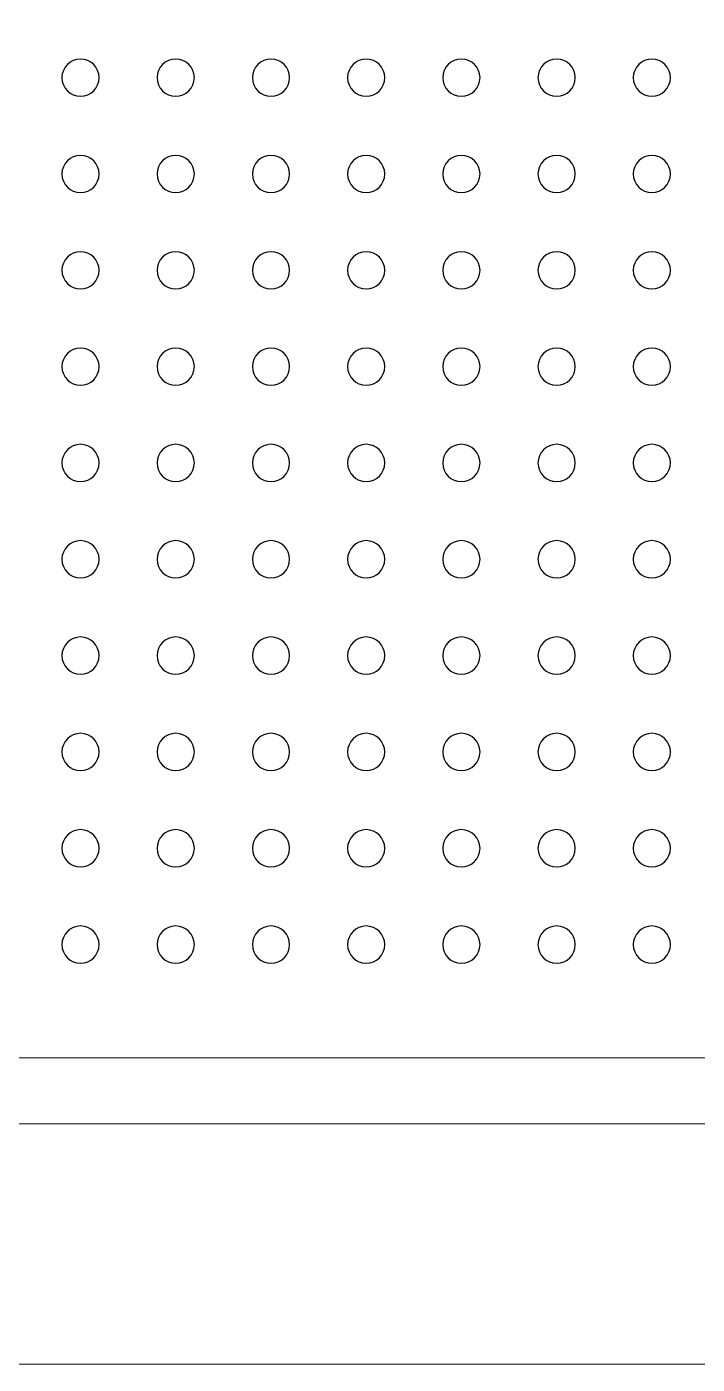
# Model space of a CAD drawing. Header units: centimetres. Extents: x -60 to 69, y -13 to 86.
# Drawn here: x -22.86 to -19.26, y 70.03 to 77.21 of the extents above; entities that cross this region are included whole.
import ezdxf

# ---------------------------------------------------------------- set-up
doc = ezdxf.new("R2010")
doc.units = ezdxf.units.CM
doc.header["$MEASUREMENT"] = 0
doc.layers.add('layer 1', color=7, linetype='Continuous')

msp = doc.modelspace()

# ---------------------------------------------------------------- linework, layer by layer
at = {"layer": 'layer 1', "lineweight": 18}
for points in [[(-12.06447, 70.0265), (-12.06447, 70.0265), (-12.06447, 84.42652), (-12.06447, 84.42652), (-12.06447, 84.42652), (-12.06447, 84.42652), (-26.46448, 84.42652), (-26.46448, 84.42652), (-26.46448, 84.42652), (-26.46448, 84.42652), (-26.46448, 70.0265), (-26.46448, 70.0265), (-26.46448, 70.0265), (-26.46448, 70.0265), (-12.06447, 70.0265), (-12.06447, 70.0265)], [(-22.47394, 76.93604), (-22.47394, 76.88081), (-22.51873, 76.83603), (-22.57395, 76.83603), (-22.57395, 76.83603), (-22.62918, 76.83603), (-22.67393, 76.88081), (-22.67393, 76.93604), (-22.67393, 76.93604), (-22.67393, 76.99127), (-22.62918, 77.03605), (-22.57395, 77.03605), (-22.57395, 77.03605), (-22.51873, 77.03605), (-22.47394, 76.99127), (-22.47394, 76.93604)], [(-21.96245, 76.93604), (-21.96245, 76.88081), (-22.00723, 76.83603), (-22.06249, 76.83603), (-22.06249, 76.83603), (-22.11768, 76.83603), (-22.16247, 76.88081), (-22.16247, 76.93604), (-22.16247, 76.93604), (-22.16247, 76.99127), (-22.11768, 77.03605), (-22.06249, 77.03605), (-22.06249, 77.03605), (-22.00723, 77.03605), (-21.96245, 76.99127), (-21.96245, 76.93604)], [(-21.45099, 76.93604), (-21.45099, 76.88081), (-21.49574, 76.83603), (-21.551, 76.83603), (-21.551, 76.83603), (-21.60619, 76.83603), (-21.65098, 76.88081), (-21.65098, 76.93604), (-21.65098, 76.93604), (-21.65098, 76.99127), (-21.60619, 77.03605), (-21.551, 77.03605), (-21.551, 77.03605), (-21.49574, 77.03605), (-21.45099, 76.99127), (-21.45099, 76.93604)], [(-20.9395, 76.93604), (-20.9395, 76.88081), (-20.98428, 76.83603), (-21.03951, 76.83603), (-21.03951, 76.83603), (-21.09473, 76.83603), (-21.13948, 76.88081), (-21.13948, 76.93604), (-21.13948, 76.93604), (-21.13948, 76.99127), (-21.09473, 77.03605), (-21.03951, 77.03605), (-21.03951, 77.03605), (-20.98428, 77.03605), (-20.9395, 76.99127), (-20.9395, 76.93604)], [(-20.428, 76.93604), (-20.428, 76.88081), (-20.47279, 76.83603), (-20.52805, 76.83603), (-20.52805, 76.83603), (-20.58324, 76.83603), (-20.62802, 76.88081), (-20.62802, 76.93604), (-20.62802, 76.93604), (-20.62802, 76.99127), (-20.58324, 77.03605), (-20.52805, 77.03605), (-20.52805, 77.03605), (-20.47279, 77.03605), (-20.428, 76.99127), (-20.428, 76.93604)], [(-19.91654, 76.93604), (-19.91654, 76.88081), (-19.9613, 76.83603), (-20.01655, 76.83603), (-20.01655, 76.83603), (-20.07178, 76.83603), (-20.11653, 76.88081), (-20.11653, 76.93604), (-20.11653, 76.93604), (-20.11653, 76.99127), (-20.07178, 77.03605), (-20.01655, 77.03605), (-20.01655, 77.03605), (-19.9613, 77.03605), (-19.91654, 76.99127), (-19.91654, 76.93604)], [(-19.40505, 76.93604), (-19.40505, 76.88081), (-19.44983, 76.83603), (-19.50506, 76.83603), (-19.50506, 76.83603), (-19.56029, 76.83603), (-19.60504, 76.88081), (-19.60504, 76.93604), (-19.60504, 76.93604), (-19.60504, 76.99127), (-19.56029, 77.03605), (-19.50506, 77.03605), (-19.50506, 77.03605), (-19.44983, 77.03605), (-19.40505, 76.99127), (-19.40505, 76.93604)], [(-22.47394, 76.41872), (-22.47394, 76.3635), (-22.51873, 76.31871), (-22.57395, 76.31871), (-22.57395, 76.31871), (-22.62918, 76.31871), (-22.67393, 76.3635), (-22.67393, 76.41872), (-22.67393, 76.41872), (-22.67393, 76.47395), (-22.62918, 76.51874), (-22.57395, 76.51874), (-22.57395, 76.51874), (-22.51873, 76.51874), (-22.47394, 76.47395), (-22.47394, 76.41872)], [(-21.96245, 76.41872), (-21.96245, 76.3635), (-22.00723, 76.31871), (-22.06249, 76.31871), (-22.06249, 76.31871), (-22.11768, 76.31871), (-22.16247, 76.3635), (-22.16247, 76.41872), (-22.16247, 76.41872), (-22.16247, 76.47395), (-22.11768, 76.51874), (-22.06249, 76.51874), (-22.06249, 76.51874), (-22.00723, 76.51874), (-21.96245, 76.47395), (-21.96245, 76.41872)], [(-21.45099, 76.41872), (-21.45099, 76.3635), (-21.49574, 76.31871), (-21.551, 76.31871), (-21.551, 76.31871), (-21.60619, 76.31871), (-21.65098, 76.3635), (-21.65098, 76.41872), (-21.65098, 76.41872), (-21.65098, 76.47395), (-21.60619, 76.51874), (-21.551, 76.51874), (-21.551, 76.51874), (-21.49574, 76.51874), (-21.45099, 76.47395), (-21.45099, 76.41872)], [(-20.9395, 76.41872), (-20.9395, 76.3635), (-20.98428, 76.31871), (-21.03951, 76.31871), (-21.03951, 76.31871), (-21.09473, 76.31871), (-21.13948, 76.3635), (-21.13948, 76.41872), (-21.13948, 76.41872), (-21.13948, 76.47395), (-21.09473, 76.51874), (-21.03951, 76.51874), (-21.03951, 76.51874), (-20.98428, 76.51874), (-20.9395, 76.47395), (-20.9395, 76.41872)], [(-20.428, 76.41872), (-20.428, 76.3635), (-20.47279, 76.31871), (-20.52805, 76.31871), (-20.52805, 76.31871), (-20.58324, 76.31871), (-20.62802, 76.3635), (-20.62802, 76.41872), (-20.62802, 76.41872), (-20.62802, 76.47395), (-20.58324, 76.51874), (-20.52805, 76.51874), (-20.52805, 76.51874), (-20.47279, 76.51874), (-20.428, 76.47395), (-20.428, 76.41872)], [(-19.91654, 76.41872), (-19.91654, 76.3635), (-19.9613, 76.31871), (-20.01655, 76.31871), (-20.01655, 76.31871), (-20.07178, 76.31871), (-20.11653, 76.3635), (-20.11653, 76.41872), (-20.11653, 76.41872), (-20.11653, 76.47395), (-20.07178, 76.51874), (-20.01655, 76.51874), (-20.01655, 76.51874), (-19.9613, 76.51874), (-19.91654, 76.47395), (-19.91654, 76.41872)], [(-19.40505, 76.41872), (-19.40505, 76.3635), (-19.44983, 76.31871), (-19.50506, 76.31871), (-19.50506, 76.31871), (-19.56029, 76.31871), (-19.60504, 76.3635), (-19.60504, 76.41872), (-19.60504, 76.41872), (-19.60504, 76.47395), (-19.56029, 76.51874), (-19.50506, 76.51874), (-19.50506, 76.51874), (-19.44983, 76.51874), (-19.40505, 76.47395), (-19.40505, 76.41872)], [(-22.47394, 75.90141), (-22.47394, 75.84618), (-22.51873, 75.8014), (-22.57395, 75.8014), (-22.57395, 75.8014), (-22.62918, 75.8014), (-22.67393, 75.84618), (-22.67393, 75.90141), (-22.67393, 75.90141), (-22.67393, 75.95663), (-22.62918, 76.00142), (-22.57395, 76.00142), (-22.57395, 76.00142), (-22.51873, 76.00142), (-22.47394, 75.95663), (-22.47394, 75.90141)], [(-21.96245, 75.90141), (-21.96245, 75.84618), (-22.00723, 75.8014), (-22.06249, 75.8014), (-22.06249, 75.8014), (-22.11768, 75.8014), (-22.16247, 75.84618), (-22.16247, 75.90141), (-22.16247, 75.90141), (-22.16247, 75.95663), (-22.11768, 76.00142), (-22.06249, 76.00142), (-22.06249, 76.00142), (-22.00723, 76.00142), (-21.96245, 75.95663), (-21.96245, 75.90141)], [(-21.45099, 75.90141), (-21.45099, 75.84618), (-21.49574, 75.8014), (-21.551, 75.8014), (-21.551, 75.8014), (-21.60619, 75.8014), (-21.65098, 75.84618), (-21.65098, 75.90141), (-21.65098, 75.90141), (-21.65098, 75.95663), (-21.60619, 76.00142), (-21.551, 76.00142), (-21.551, 76.00142), (-21.49574, 76.00142), (-21.45099, 75.95663), (-21.45099, 75.90141)], [(-20.9395, 75.90141), (-20.9395, 75.84618), (-20.98428, 75.8014), (-21.03951, 75.8014), (-21.03951, 75.8014), (-21.09473, 75.8014), (-21.13948, 75.84618), (-21.13948, 75.90141), (-21.13948, 75.90141), (-21.13948, 75.95663), (-21.09473, 76.00142), (-21.03951, 76.00142), (-21.03951, 76.00142), (-20.98428, 76.00142), (-20.9395, 75.95663), (-20.9395, 75.90141)], [(-20.428, 75.90141), (-20.428, 75.84618), (-20.47279, 75.8014), (-20.52805, 75.8014), (-20.52805, 75.8014), (-20.58324, 75.8014), (-20.62802, 75.84618), (-20.62802, 75.90141), (-20.62802, 75.90141), (-20.62802, 75.95663), (-20.58324, 76.00142), (-20.52805, 76.00142), (-20.52805, 76.00142), (-20.47279, 76.00142), (-20.428, 75.95663), (-20.428, 75.90141)], [(-19.91654, 75.90141), (-19.91654, 75.84618), (-19.9613, 75.8014), (-20.01655, 75.8014), (-20.01655, 75.8014), (-20.07178, 75.8014), (-20.11653, 75.84618), (-20.11653, 75.90141), (-20.11653, 75.90141), (-20.11653, 75.95663), (-20.07178, 76.00142), (-20.01655, 76.00142), (-20.01655, 76.00142), (-19.9613, 76.00142), (-19.91654, 75.95663), (-19.91654, 75.90141)], [(-19.40505, 75.90141), (-19.40505, 75.84618), (-19.44983, 75.8014), (-19.50506, 75.8014), (-19.50506, 75.8014), (-19.56029, 75.8014), (-19.60504, 75.84618), (-19.60504, 75.90141), (-19.60504, 75.90141), (-19.60504, 75.95663), (-19.56029, 76.00142), (-19.50506, 76.00142), (-19.50506, 76.00142), (-19.44983, 76.00142), (-19.40505, 75.95663), (-19.40505, 75.90141)], [(-22.47394, 75.38409), (-22.47394, 75.32887), (-22.51873, 75.28408), (-22.57395, 75.28408), (-22.57395, 75.28408), (-22.62918, 75.28408), (-22.67393, 75.32887), (-22.67393, 75.38409), (-22.67393, 75.38409), (-22.67393, 75.43935), (-22.62918, 75.4841), (-22.57395, 75.4841), (-22.57395, 75.4841), (-22.51873, 75.4841), (-22.47394, 75.43935), (-22.47394, 75.38409)], [(-21.96245, 75.38409), (-21.96245, 75.32887), (-22.00723, 75.28408), (-22.06249, 75.28408), (-22.06249, 75.28408), (-22.11768, 75.28408), (-22.16247, 75.32887), (-22.16247, 75.38409), (-22.16247, 75.38409), (-22.16247, 75.43935), (-22.11768, 75.4841), (-22.06249, 75.4841), (-22.06249, 75.4841), (-22.00723, 75.4841), (-21.96245, 75.43935), (-21.96245, 75.38409)], [(-21.45099, 75.38409), (-21.45099, 75.32887), (-21.49574, 75.28408), (-21.551, 75.28408), (-21.551, 75.28408), (-21.60619, 75.28408), (-21.65098, 75.32887), (-21.65098, 75.38409), (-21.65098, 75.38409), (-21.65098, 75.43935), (-21.60619, 75.4841), (-21.551, 75.4841), (-21.551, 75.4841), (-21.49574, 75.4841), (-21.45099, 75.43935), (-21.45099, 75.38409)], [(-20.9395, 75.38409), (-20.9395, 75.32887), (-20.98428, 75.28408), (-21.03951, 75.28408), (-21.03951, 75.28408), (-21.09473, 75.28408), (-21.13948, 75.32887), (-21.13948, 75.38409), (-21.13948, 75.38409), (-21.13948, 75.43935), (-21.09473, 75.4841), (-21.03951, 75.4841), (-21.03951, 75.4841), (-20.98428, 75.4841), (-20.9395, 75.43935), (-20.9395, 75.38409)], [(-20.428, 75.38409), (-20.428, 75.32887), (-20.47279, 75.28408), (-20.52805, 75.28408), (-20.52805, 75.28408), (-20.58324, 75.28408), (-20.62802, 75.32887), (-20.62802, 75.38409), (-20.62802, 75.38409), (-20.62802, 75.43935), (-20.58324, 75.4841), (-20.52805, 75.4841), (-20.52805, 75.4841), (-20.47279, 75.4841), (-20.428, 75.43935), (-20.428, 75.38409)], [(-19.91654, 75.38409), (-19.91654, 75.32887), (-19.9613, 75.28408), (-20.01655, 75.28408), (-20.01655, 75.28408), (-20.07178, 75.28408), (-20.11653, 75.32887), (-20.11653, 75.38409), (-20.11653, 75.38409), (-20.11653, 75.43935), (-20.07178, 75.4841), (-20.01655, 75.4841), (-20.01655, 75.4841), (-19.9613, 75.4841), (-19.91654, 75.43935), (-19.91654, 75.38409)], [(-19.40505, 75.38409), (-19.40505, 75.32887), (-19.44983, 75.28408), (-19.50506, 75.28408), (-19.50506, 75.28408), (-19.56029, 75.28408), (-19.60504, 75.32887), (-19.60504, 75.38409), (-19.60504, 75.38409), (-19.60504, 75.43935), (-19.56029, 75.4841), (-19.50506, 75.4841), (-19.50506, 75.4841), (-19.44983, 75.4841), (-19.40505, 75.43935), (-19.40505, 75.38409)], [(-22.47394, 74.86681), (-22.47394, 74.81159), (-22.51873, 74.76676), (-22.57395, 74.76676), (-22.57395, 74.76676), (-22.62918, 74.76676), (-22.67393, 74.81159), (-22.67393, 74.86681), (-22.67393, 74.86681), (-22.67393, 74.92204), (-22.62918, 74.96679), (-22.57395, 74.96679), (-22.57395, 74.96679), (-22.51873, 74.96679), (-22.47394, 74.92204), (-22.47394, 74.86681)], [(-21.96245, 74.86681), (-21.96245, 74.81159), (-22.00723, 74.76676), (-22.06249, 74.76676), (-22.06249, 74.76676), (-22.11768, 74.76676), (-22.16247, 74.81159), (-22.16247, 74.86681), (-22.16247, 74.86681), (-22.16247, 74.92204), (-22.11768, 74.96679), (-22.06249, 74.96679), (-22.06249, 74.96679), (-22.00723, 74.96679), (-21.96245, 74.92204), (-21.96245, 74.86681)], [(-21.45099, 74.86681), (-21.45099, 74.81159), (-21.49574, 74.76676), (-21.551, 74.76676), (-21.551, 74.76676), (-21.60619, 74.76676), (-21.65098, 74.81159), (-21.65098, 74.86681), (-21.65098, 74.86681), (-21.65098, 74.92204), (-21.60619, 74.96679), (-21.551, 74.96679), (-21.551, 74.96679), (-21.49574, 74.96679), (-21.45099, 74.92204), (-21.45099, 74.86681)], [(-20.9395, 74.86681), (-20.9395, 74.81159), (-20.98428, 74.76676), (-21.03951, 74.76676), (-21.03951, 74.76676), (-21.09473, 74.76676), (-21.13948, 74.81159), (-21.13948, 74.86681), (-21.13948, 74.86681), (-21.13948, 74.92204), (-21.09473, 74.96679), (-21.03951, 74.96679), (-21.03951, 74.96679), (-20.98428, 74.96679), (-20.9395, 74.92204), (-20.9395, 74.86681)], [(-20.428, 74.86681), (-20.428, 74.81159), (-20.47279, 74.76676), (-20.52805, 74.76676), (-20.52805, 74.76676), (-20.58324, 74.76676), (-20.62802, 74.81159), (-20.62802, 74.86681), (-20.62802, 74.86681), (-20.62802, 74.92204), (-20.58324, 74.96679), (-20.52805, 74.96679), (-20.52805, 74.96679), (-20.47279, 74.96679), (-20.428, 74.92204), (-20.428, 74.86681)], [(-19.91654, 74.86681), (-19.91654, 74.81159), (-19.9613, 74.76676), (-20.01655, 74.76676), (-20.01655, 74.76676), (-20.07178, 74.76676), (-20.11653, 74.81159), (-20.11653, 74.86681), (-20.11653, 74.86681), (-20.11653, 74.92204), (-20.07178, 74.96679), (-20.01655, 74.96679), (-20.01655, 74.96679), (-19.9613, 74.96679), (-19.91654, 74.92204), (-19.91654, 74.86681)], [(-19.40505, 74.86681), (-19.40505, 74.81159), (-19.44983, 74.76676), (-19.50506, 74.76676), (-19.50506, 74.76676), (-19.56029, 74.76676), (-19.60504, 74.81159), (-19.60504, 74.86681), (-19.60504, 74.86681), (-19.60504, 74.92204), (-19.56029, 74.96679), (-19.50506, 74.96679), (-19.50506, 74.96679), (-19.44983, 74.96679), (-19.40505, 74.92204), (-19.40505, 74.86681)], [(-22.47394, 74.3495), (-22.47394, 74.29424), (-22.51873, 74.24945), (-22.57395, 74.24945), (-22.57395, 74.24945), (-22.62918, 74.24945), (-22.67393, 74.29424), (-22.67393, 74.3495), (-22.67393, 74.3495), (-22.67393, 74.40469), (-22.62918, 74.44947), (-22.57395, 74.44947), (-22.57395, 74.44947), (-22.51873, 74.44947), (-22.47394, 74.40469), (-22.47394, 74.3495)], [(-21.96245, 74.3495), (-21.96245, 74.29424), (-22.00723, 74.24945), (-22.06249, 74.24945), (-22.06249, 74.24945), (-22.11768, 74.24945), (-22.16247, 74.29424), (-22.16247, 74.3495), (-22.16247, 74.3495), (-22.16247, 74.40469), (-22.11768, 74.44947), (-22.06249, 74.44947), (-22.06249, 74.44947), (-22.00723, 74.44947), (-21.96245, 74.40469), (-21.96245, 74.3495)], [(-21.45099, 74.3495), (-21.45099, 74.29424), (-21.49574, 74.24945), (-21.551, 74.24945), (-21.551, 74.24945), (-21.60619, 74.24945), (-21.65098, 74.29424), (-21.65098, 74.3495), (-21.65098, 74.3495), (-21.65098, 74.40469), (-21.60619, 74.44947), (-21.551, 74.44947), (-21.551, 74.44947), (-21.49574, 74.44947), (-21.45099, 74.40469), (-21.45099, 74.3495)], [(-20.9395, 74.3495), (-20.9395, 74.29424), (-20.98428, 74.24945), (-21.03951, 74.24945), (-21.03951, 74.24945), (-21.09473, 74.24945), (-21.13948, 74.29424), (-21.13948, 74.3495), (-21.13948, 74.3495), (-21.13948, 74.40469), (-21.09473, 74.44947), (-21.03951, 74.44947), (-21.03951, 74.44947), (-20.98428, 74.44947), (-20.9395, 74.40469), (-20.9395, 74.3495)], [(-20.428, 74.3495), (-20.428, 74.29424), (-20.47279, 74.24945), (-20.52805, 74.24945), (-20.52805, 74.24945), (-20.58324, 74.24945), (-20.62802, 74.29424), (-20.62802, 74.3495), (-20.62802, 74.3495), (-20.62802, 74.40469), (-20.58324, 74.44947), (-20.52805, 74.44947), (-20.52805, 74.44947), (-20.47279, 74.44947), (-20.428, 74.40469), (-20.428, 74.3495)], [(-19.91654, 74.3495), (-19.91654, 74.29424), (-19.9613, 74.24945), (-20.01655, 74.24945), (-20.01655, 74.24945), (-20.07178, 74.24945), (-20.11653, 74.29424), (-20.11653, 74.3495), (-20.11653, 74.3495), (-20.11653, 74.40469), (-20.07178, 74.44947), (-20.01655, 74.44947), (-20.01655, 74.44947), (-19.9613, 74.44947), (-19.91654, 74.40469), (-19.91654, 74.3495)], [(-19.40505, 74.3495), (-19.40505, 74.29424), (-19.44983, 74.24945), (-19.50506, 74.24945), (-19.50506, 74.24945), (-19.56029, 74.24945), (-19.60504, 74.29424), (-19.60504, 74.3495), (-19.60504, 74.3495), (-19.60504, 74.40469), (-19.56029, 74.44947), (-19.50506, 74.44947), (-19.50506, 74.44947), (-19.44983, 74.44947), (-19.40505, 74.40469), (-19.40505, 74.3495)], [(-22.47394, 73.83218), (-22.47394, 73.77692), (-22.51873, 73.73213), (-22.57395, 73.73213), (-22.57395, 73.73213), (-22.62918, 73.73213), (-22.67393, 73.77692), (-22.67393, 73.83218), (-22.67393, 73.83218), (-22.67393, 73.88741), (-22.62918, 73.93216), (-22.57395, 73.93216), (-22.57395, 73.93216), (-22.51873, 73.93216), (-22.47394, 73.88741), (-22.47394, 73.83218)], [(-21.96245, 73.83218), (-21.96245, 73.77692), (-22.00723, 73.73213), (-22.06249, 73.73213), (-22.06249, 73.73213), (-22.11768, 73.73213), (-22.16247, 73.77692), (-22.16247, 73.83218), (-22.16247, 73.83218), (-22.16247, 73.88741), (-22.11768, 73.93216), (-22.06249, 73.93216), (-22.06249, 73.93216), (-22.00723, 73.93216), (-21.96245, 73.88741), (-21.96245, 73.83218)], [(-21.45099, 73.83218), (-21.45099, 73.77692), (-21.49574, 73.73213), (-21.551, 73.73213), (-21.551, 73.73213), (-21.60619, 73.73213), (-21.65098, 73.77692), (-21.65098, 73.83218), (-21.65098, 73.83218), (-21.65098, 73.88741), (-21.60619, 73.93216), (-21.551, 73.93216), (-21.551, 73.93216), (-21.49574, 73.93216), (-21.45099, 73.88741), (-21.45099, 73.83218)], [(-20.9395, 73.83218), (-20.9395, 73.77692), (-20.98428, 73.73213), (-21.03951, 73.73213), (-21.03951, 73.73213), (-21.09473, 73.73213), (-21.13948, 73.77692), (-21.13948, 73.83218), (-21.13948, 73.83218), (-21.13948, 73.88741), (-21.09473, 73.93216), (-21.03951, 73.93216), (-21.03951, 73.93216), (-20.98428, 73.93216), (-20.9395, 73.88741), (-20.9395, 73.83218)], [(-20.428, 73.83218), (-20.428, 73.77692), (-20.47279, 73.73213), (-20.52805, 73.73213), (-20.52805, 73.73213), (-20.58324, 73.73213), (-20.62802, 73.77692), (-20.62802, 73.83218), (-20.62802, 73.83218), (-20.62802, 73.88741), (-20.58324, 73.93216), (-20.52805, 73.93216), (-20.52805, 73.93216), (-20.47279, 73.93216), (-20.428, 73.88741), (-20.428, 73.83218)], [(-19.91654, 73.83218), (-19.91654, 73.77692), (-19.9613, 73.73213), (-20.01655, 73.73213), (-20.01655, 73.73213), (-20.07178, 73.73213), (-20.11653, 73.77692), (-20.11653, 73.83218), (-20.11653, 73.83218), (-20.11653, 73.88741), (-20.07178, 73.93216), (-20.01655, 73.93216), (-20.01655, 73.93216), (-19.9613, 73.93216), (-19.91654, 73.88741), (-19.91654, 73.83218)], [(-19.40505, 73.83218), (-19.40505, 73.77692), (-19.44983, 73.73213), (-19.50506, 73.73213), (-19.50506, 73.73213), (-19.56029, 73.73213), (-19.60504, 73.77692), (-19.60504, 73.83218), (-19.60504, 73.83218), (-19.60504, 73.88741), (-19.56029, 73.93216), (-19.50506, 73.93216), (-19.50506, 73.93216), (-19.44983, 73.93216), (-19.40505, 73.88741), (-19.40505, 73.83218)], [(-22.47394, 73.31483), (-22.47394, 73.25961), (-22.51873, 73.21482), (-22.57395, 73.21482), (-22.57395, 73.21482), (-22.62918, 73.21482), (-22.67393, 73.25961), (-22.67393, 73.31483), (-22.67393, 73.31483), (-22.67393, 73.37009), (-22.62918, 73.41484), (-22.57395, 73.41484), (-22.57395, 73.41484), (-22.51873, 73.41484), (-22.47394, 73.37009), (-22.47394, 73.31483)], [(-21.96245, 73.31483), (-21.96245, 73.25961), (-22.00723, 73.21482), (-22.06249, 73.21482), (-22.06249, 73.21482), (-22.11768, 73.21482), (-22.16247, 73.25961), (-22.16247, 73.31483), (-22.16247, 73.31483), (-22.16247, 73.37009), (-22.11768, 73.41484), (-22.06249, 73.41484), (-22.06249, 73.41484), (-22.00723, 73.41484), (-21.96245, 73.37009), (-21.96245, 73.31483)], [(-21.45099, 73.31483), (-21.45099, 73.25961), (-21.49574, 73.21482), (-21.551, 73.21482), (-21.551, 73.21482), (-21.60619, 73.21482), (-21.65098, 73.25961), (-21.65098, 73.31483), (-21.65098, 73.31483), (-21.65098, 73.37009), (-21.60619, 73.41484), (-21.551, 73.41484), (-21.551, 73.41484), (-21.49574, 73.41484), (-21.45099, 73.37009), (-21.45099, 73.31483)], [(-20.9395, 73.31483), (-20.9395, 73.25961), (-20.98428, 73.21482), (-21.03951, 73.21482), (-21.03951, 73.21482), (-21.09473, 73.21482), (-21.13948, 73.25961), (-21.13948, 73.31483), (-21.13948, 73.31483), (-21.13948, 73.37009), (-21.09473, 73.41484), (-21.03951, 73.41484), (-21.03951, 73.41484), (-20.98428, 73.41484), (-20.9395, 73.37009), (-20.9395, 73.31483)], [(-20.428, 73.31483), (-20.428, 73.25961), (-20.47279, 73.21482), (-20.52805, 73.21482), (-20.52805, 73.21482), (-20.58324, 73.21482), (-20.62802, 73.25961), (-20.62802, 73.31483), (-20.62802, 73.31483), (-20.62802, 73.37009), (-20.58324, 73.41484), (-20.52805, 73.41484), (-20.52805, 73.41484), (-20.47279, 73.41484), (-20.428, 73.37009), (-20.428, 73.31483)], [(-19.91654, 73.31483), (-19.91654, 73.25961), (-19.9613, 73.21482), (-20.01655, 73.21482), (-20.01655, 73.21482), (-20.07178, 73.21482), (-20.11653, 73.25961), (-20.11653, 73.31483), (-20.11653, 73.31483), (-20.11653, 73.37009), (-20.07178, 73.41484), (-20.01655, 73.41484), (-20.01655, 73.41484), (-19.9613, 73.41484), (-19.91654, 73.37009), (-19.91654, 73.31483)], [(-19.40505, 73.31483), (-19.40505, 73.25961), (-19.44983, 73.21482), (-19.50506, 73.21482), (-19.50506, 73.21482), (-19.56029, 73.21482), (-19.60504, 73.25961), (-19.60504, 73.31483), (-19.60504, 73.31483), (-19.60504, 73.37009), (-19.56029, 73.41484), (-19.50506, 73.41484), (-19.50506, 73.41484), (-19.44983, 73.41484), (-19.40505, 73.37009), (-19.40505, 73.31483)], [(-22.47394, 72.79755), (-22.47394, 72.74229), (-22.51873, 72.6975), (-22.57395, 72.6975), (-22.57395, 72.6975), (-22.62918, 72.6975), (-22.67393, 72.74229), (-22.67393, 72.79755), (-22.67393, 72.79755), (-22.67393, 72.85274), (-22.62918, 72.89753), (-22.57395, 72.89753), (-22.57395, 72.89753), (-22.51873, 72.89753), (-22.47394, 72.85274), (-22.47394, 72.79755)], [(-21.96245, 72.79755), (-21.96245, 72.74229), (-22.00723, 72.6975), (-22.06249, 72.6975), (-22.06249, 72.6975), (-22.11768, 72.6975), (-22.16247, 72.74229), (-22.16247, 72.79755), (-22.16247, 72.79755), (-22.16247, 72.85274), (-22.11768, 72.89753), (-22.06249, 72.89753), (-22.06249, 72.89753), (-22.00723, 72.89753), (-21.96245, 72.85274), (-21.96245, 72.79755)], [(-21.45099, 72.79755), (-21.45099, 72.74229), (-21.49574, 72.6975), (-21.551, 72.6975), (-21.551, 72.6975), (-21.60619, 72.6975), (-21.65098, 72.74229), (-21.65098, 72.79755), (-21.65098, 72.79755), (-21.65098, 72.85274), (-21.60619, 72.89753), (-21.551, 72.89753), (-21.551, 72.89753), (-21.49574, 72.89753), (-21.45099, 72.85274), (-21.45099, 72.79755)], [(-20.9395, 72.79755), (-20.9395, 72.74229), (-20.98428, 72.6975), (-21.03951, 72.6975), (-21.03951, 72.6975), (-21.09473, 72.6975), (-21.13948, 72.74229), (-21.13948, 72.79755), (-21.13948, 72.79755), (-21.13948, 72.85274), (-21.09473, 72.89753), (-21.03951, 72.89753), (-21.03951, 72.89753), (-20.98428, 72.89753), (-20.9395, 72.85274), (-20.9395, 72.79755)], [(-20.428, 72.79755), (-20.428, 72.74229), (-20.47279, 72.6975), (-20.52805, 72.6975), (-20.52805, 72.6975), (-20.58324, 72.6975), (-20.62802, 72.74229), (-20.62802, 72.79755), (-20.62802, 72.79755), (-20.62802, 72.85274), (-20.58324, 72.89753), (-20.52805, 72.89753), (-20.52805, 72.89753), (-20.47279, 72.89753), (-20.428, 72.85274), (-20.428, 72.79755)], [(-19.91654, 72.79755), (-19.91654, 72.74229), (-19.9613, 72.6975), (-20.01655, 72.6975), (-20.01655, 72.6975), (-20.07178, 72.6975), (-20.11653, 72.74229), (-20.11653, 72.79755), (-20.11653, 72.79755), (-20.11653, 72.85274), (-20.07178, 72.89753), (-20.01655, 72.89753), (-20.01655, 72.89753), (-19.9613, 72.89753), (-19.91654, 72.85274), (-19.91654, 72.79755)], [(-19.40505, 72.79755), (-19.40505, 72.74229), (-19.44983, 72.6975), (-19.50506, 72.6975), (-19.50506, 72.6975), (-19.56029, 72.6975), (-19.60504, 72.74229), (-19.60504, 72.79755), (-19.60504, 72.79755), (-19.60504, 72.85274), (-19.56029, 72.89753), (-19.50506, 72.89753), (-19.50506, 72.89753), (-19.44983, 72.89753), (-19.40505, 72.85274), (-19.40505, 72.79755)], [(-22.47394, 72.28024), (-22.47394, 72.22498), (-22.51873, 72.18019), (-22.57395, 72.18019), (-22.57395, 72.18019), (-22.62918, 72.18019), (-22.67393, 72.22498), (-22.67393, 72.28024), (-22.67393, 72.28024), (-22.67393, 72.33546), (-22.62918, 72.38021), (-22.57395, 72.38021), (-22.57395, 72.38021), (-22.51873, 72.38021), (-22.47394, 72.33546), (-22.47394, 72.28024)], [(-21.96245, 72.28024), (-21.96245, 72.22498), (-22.00723, 72.18019), (-22.06249, 72.18019), (-22.06249, 72.18019), (-22.11768, 72.18019), (-22.16247, 72.22498), (-22.16247, 72.28024), (-22.16247, 72.28024), (-22.16247, 72.33546), (-22.11768, 72.38021), (-22.06249, 72.38021), (-22.06249, 72.38021), (-22.00723, 72.38021), (-21.96245, 72.33546), (-21.96245, 72.28024)], [(-21.45099, 72.28024), (-21.45099, 72.22498), (-21.49574, 72.18019), (-21.551, 72.18019), (-21.551, 72.18019), (-21.60619, 72.18019), (-21.65098, 72.22498), (-21.65098, 72.28024), (-21.65098, 72.28024), (-21.65098, 72.33546), (-21.60619, 72.38021), (-21.551, 72.38021), (-21.551, 72.38021), (-21.49574, 72.38021), (-21.45099, 72.33546), (-21.45099, 72.28024)], [(-20.9395, 72.28024), (-20.9395, 72.22498), (-20.98428, 72.18019), (-21.03951, 72.18019), (-21.03951, 72.18019), (-21.09473, 72.18019), (-21.13948, 72.22498), (-21.13948, 72.28024), (-21.13948, 72.28024), (-21.13948, 72.33546), (-21.09473, 72.38021), (-21.03951, 72.38021), (-21.03951, 72.38021), (-20.98428, 72.38021), (-20.9395, 72.33546), (-20.9395, 72.28024)], [(-20.428, 72.28024), (-20.428, 72.22498), (-20.47279, 72.18019), (-20.52805, 72.18019), (-20.52805, 72.18019), (-20.58324, 72.18019), (-20.62802, 72.22498), (-20.62802, 72.28024), (-20.62802, 72.28024), (-20.62802, 72.33546), (-20.58324, 72.38021), (-20.52805, 72.38021), (-20.52805, 72.38021), (-20.47279, 72.38021), (-20.428, 72.33546), (-20.428, 72.28024)], [(-19.91654, 72.28024), (-19.91654, 72.22498), (-19.9613, 72.18019), (-20.01655, 72.18019), (-20.01655, 72.18019), (-20.07178, 72.18019), (-20.11653, 72.22498), (-20.11653, 72.28024), (-20.11653, 72.28024), (-20.11653, 72.33546), (-20.07178, 72.38021), (-20.01655, 72.38021), (-20.01655, 72.38021), (-19.9613, 72.38021), (-19.91654, 72.33546), (-19.91654, 72.28024)], [(-19.40505, 72.28024), (-19.40505, 72.22498), (-19.44983, 72.18019), (-19.50506, 72.18019), (-19.50506, 72.18019), (-19.56029, 72.18019), (-19.60504, 72.22498), (-19.60504, 72.28024), (-19.60504, 72.28024), (-19.60504, 72.33546), (-19.56029, 72.38021), (-19.50506, 72.38021), (-19.50506, 72.38021), (-19.44983, 72.38021), (-19.40505, 72.33546), (-19.40505, 72.28024)]]:
    msp.add_open_spline(points, degree=3, knots=[0, 0, 0, 0, 0.2, 0.2, 0.2, 0.2, 0.4, 0.4, 0.4, 0.4, 0.6, 0.6, 0.6, 0.6, 1, 1, 1, 1], dxfattribs=at)
at = {"layer": 'layer 1', "color": 7}
for points in [[(-22.47394, 76.93604), (-22.47394, 76.88081), (-22.51873, 76.83603), (-22.57395, 76.83603), (-22.57395, 76.83603), (-22.62918, 76.83603), (-22.67393, 76.88081), (-22.67393, 76.93604), (-22.67393, 76.93604), (-22.67393, 76.99127), (-22.62918, 77.03605), (-22.57395, 77.03605), (-22.57395, 77.03605), (-22.51873, 77.03605), (-22.47394, 76.99127), (-22.47394, 76.93604)], [(-21.96245, 76.93604), (-21.96245, 76.88081), (-22.00723, 76.83603), (-22.06249, 76.83603), (-22.06249, 76.83603), (-22.11768, 76.83603), (-22.16247, 76.88081), (-22.16247, 76.93604), (-22.16247, 76.93604), (-22.16247, 76.99127), (-22.11768, 77.03605), (-22.06249, 77.03605), (-22.06249, 77.03605), (-22.00723, 77.03605), (-21.96245, 76.99127), (-21.96245, 76.93604)], [(-21.45099, 76.93604), (-21.45099, 76.88081), (-21.49574, 76.83603), (-21.551, 76.83603), (-21.551, 76.83603), (-21.60619, 76.83603), (-21.65098, 76.88081), (-21.65098, 76.93604), (-21.65098, 76.93604), (-21.65098, 76.99127), (-21.60619, 77.03605), (-21.551, 77.03605), (-21.551, 77.03605), (-21.49574, 77.03605), (-21.45099, 76.99127), (-21.45099, 76.93604)], [(-20.9395, 76.93604), (-20.9395, 76.88081), (-20.98428, 76.83603), (-21.03951, 76.83603), (-21.03951, 76.83603), (-21.09473, 76.83603), (-21.13948, 76.88081), (-21.13948, 76.93604), (-21.13948, 76.93604), (-21.13948, 76.99127), (-21.09473, 77.03605), (-21.03951, 77.03605), (-21.03951, 77.03605), (-20.98428, 77.03605), (-20.9395, 76.99127), (-20.9395, 76.93604)], [(-20.428, 76.93604), (-20.428, 76.88081), (-20.47279, 76.83603), (-20.52805, 76.83603), (-20.52805, 76.83603), (-20.58324, 76.83603), (-20.62802, 76.88081), (-20.62802, 76.93604), (-20.62802, 76.93604), (-20.62802, 76.99127), (-20.58324, 77.03605), (-20.52805, 77.03605), (-20.52805, 77.03605), (-20.47279, 77.03605), (-20.428, 76.99127), (-20.428, 76.93604)], [(-19.91654, 76.93604), (-19.91654, 76.88081), (-19.9613, 76.83603), (-20.01655, 76.83603), (-20.01655, 76.83603), (-20.07178, 76.83603), (-20.11653, 76.88081), (-20.11653, 76.93604), (-20.11653, 76.93604), (-20.11653, 76.99127), (-20.07178, 77.03605), (-20.01655, 77.03605), (-20.01655, 77.03605), (-19.9613, 77.03605), (-19.91654, 76.99127), (-19.91654, 76.93604)], [(-19.40505, 76.93604), (-19.40505, 76.88081), (-19.44983, 76.83603), (-19.50506, 76.83603), (-19.50506, 76.83603), (-19.56029, 76.83603), (-19.60504, 76.88081), (-19.60504, 76.93604), (-19.60504, 76.93604), (-19.60504, 76.99127), (-19.56029, 77.03605), (-19.50506, 77.03605), (-19.50506, 77.03605), (-19.44983, 77.03605), (-19.40505, 76.99127), (-19.40505, 76.93604)], [(-22.47394, 76.41872), (-22.47394, 76.3635), (-22.51873, 76.31871), (-22.57395, 76.31871), (-22.57395, 76.31871), (-22.62918, 76.31871), (-22.67393, 76.3635), (-22.67393, 76.41872), (-22.67393, 76.41872), (-22.67393, 76.47395), (-22.62918, 76.51874), (-22.57395, 76.51874), (-22.57395, 76.51874), (-22.51873, 76.51874), (-22.47394, 76.47395), (-22.47394, 76.41872)], [(-21.96245, 76.41872), (-21.96245, 76.3635), (-22.00723, 76.31871), (-22.06249, 76.31871), (-22.06249, 76.31871), (-22.11768, 76.31871), (-22.16247, 76.3635), (-22.16247, 76.41872), (-22.16247, 76.41872), (-22.16247, 76.47395), (-22.11768, 76.51874), (-22.06249, 76.51874), (-22.06249, 76.51874), (-22.00723, 76.51874), (-21.96245, 76.47395), (-21.96245, 76.41872)], [(-21.45099, 76.41872), (-21.45099, 76.3635), (-21.49574, 76.31871), (-21.551, 76.31871), (-21.551, 76.31871), (-21.60619, 76.31871), (-21.65098, 76.3635), (-21.65098, 76.41872), (-21.65098, 76.41872), (-21.65098, 76.47395), (-21.60619, 76.51874), (-21.551, 76.51874), (-21.551, 76.51874), (-21.49574, 76.51874), (-21.45099, 76.47395), (-21.45099, 76.41872)], [(-20.9395, 76.41872), (-20.9395, 76.3635), (-20.98428, 76.31871), (-21.03951, 76.31871), (-21.03951, 76.31871), (-21.09473, 76.31871), (-21.13948, 76.3635), (-21.13948, 76.41872), (-21.13948, 76.41872), (-21.13948, 76.47395), (-21.09473, 76.51874), (-21.03951, 76.51874), (-21.03951, 76.51874), (-20.98428, 76.51874), (-20.9395, 76.47395), (-20.9395, 76.41872)], [(-20.428, 76.41872), (-20.428, 76.3635), (-20.47279, 76.31871), (-20.52805, 76.31871), (-20.52805, 76.31871), (-20.58324, 76.31871), (-20.62802, 76.3635), (-20.62802, 76.41872), (-20.62802, 76.41872), (-20.62802, 76.47395), (-20.58324, 76.51874), (-20.52805, 76.51874), (-20.52805, 76.51874), (-20.47279, 76.51874), (-20.428, 76.47395), (-20.428, 76.41872)], [(-19.91654, 76.41872), (-19.91654, 76.3635), (-19.9613, 76.31871), (-20.01655, 76.31871), (-20.01655, 76.31871), (-20.07178, 76.31871), (-20.11653, 76.3635), (-20.11653, 76.41872), (-20.11653, 76.41872), (-20.11653, 76.47395), (-20.07178, 76.51874), (-20.01655, 76.51874), (-20.01655, 76.51874), (-19.9613, 76.51874), (-19.91654, 76.47395), (-19.91654, 76.41872)], [(-19.40505, 76.41872), (-19.40505, 76.3635), (-19.44983, 76.31871), (-19.50506, 76.31871), (-19.50506, 76.31871), (-19.56029, 76.31871), (-19.60504, 76.3635), (-19.60504, 76.41872), (-19.60504, 76.41872), (-19.60504, 76.47395), (-19.56029, 76.51874), (-19.50506, 76.51874), (-19.50506, 76.51874), (-19.44983, 76.51874), (-19.40505, 76.47395), (-19.40505, 76.41872)], [(-22.47394, 75.90141), (-22.47394, 75.84618), (-22.51873, 75.8014), (-22.57395, 75.8014), (-22.57395, 75.8014), (-22.62918, 75.8014), (-22.67393, 75.84618), (-22.67393, 75.90141), (-22.67393, 75.90141), (-22.67393, 75.95663), (-22.62918, 76.00142), (-22.57395, 76.00142), (-22.57395, 76.00142), (-22.51873, 76.00142), (-22.47394, 75.95663), (-22.47394, 75.90141)], [(-21.96245, 75.90141), (-21.96245, 75.84618), (-22.00723, 75.8014), (-22.06249, 75.8014), (-22.06249, 75.8014), (-22.11768, 75.8014), (-22.16247, 75.84618), (-22.16247, 75.90141), (-22.16247, 75.90141), (-22.16247, 75.95663), (-22.11768, 76.00142), (-22.06249, 76.00142), (-22.06249, 76.00142), (-22.00723, 76.00142), (-21.96245, 75.95663), (-21.96245, 75.90141)], [(-21.45099, 75.90141), (-21.45099, 75.84618), (-21.49574, 75.8014), (-21.551, 75.8014), (-21.551, 75.8014), (-21.60619, 75.8014), (-21.65098, 75.84618), (-21.65098, 75.90141), (-21.65098, 75.90141), (-21.65098, 75.95663), (-21.60619, 76.00142), (-21.551, 76.00142), (-21.551, 76.00142), (-21.49574, 76.00142), (-21.45099, 75.95663), (-21.45099, 75.90141)], [(-20.9395, 75.90141), (-20.9395, 75.84618), (-20.98428, 75.8014), (-21.03951, 75.8014), (-21.03951, 75.8014), (-21.09473, 75.8014), (-21.13948, 75.84618), (-21.13948, 75.90141), (-21.13948, 75.90141), (-21.13948, 75.95663), (-21.09473, 76.00142), (-21.03951, 76.00142), (-21.03951, 76.00142), (-20.98428, 76.00142), (-20.9395, 75.95663), (-20.9395, 75.90141)], [(-20.428, 75.90141), (-20.428, 75.84618), (-20.47279, 75.8014), (-20.52805, 75.8014), (-20.52805, 75.8014), (-20.58324, 75.8014), (-20.62802, 75.84618), (-20.62802, 75.90141), (-20.62802, 75.90141), (-20.62802, 75.95663), (-20.58324, 76.00142), (-20.52805, 76.00142), (-20.52805, 76.00142), (-20.47279, 76.00142), (-20.428, 75.95663), (-20.428, 75.90141)], [(-19.91654, 75.90141), (-19.91654, 75.84618), (-19.9613, 75.8014), (-20.01655, 75.8014), (-20.01655, 75.8014), (-20.07178, 75.8014), (-20.11653, 75.84618), (-20.11653, 75.90141), (-20.11653, 75.90141), (-20.11653, 75.95663), (-20.07178, 76.00142), (-20.01655, 76.00142), (-20.01655, 76.00142), (-19.9613, 76.00142), (-19.91654, 75.95663), (-19.91654, 75.90141)], [(-19.40505, 75.90141), (-19.40505, 75.84618), (-19.44983, 75.8014), (-19.50506, 75.8014), (-19.50506, 75.8014), (-19.56029, 75.8014), (-19.60504, 75.84618), (-19.60504, 75.90141), (-19.60504, 75.90141), (-19.60504, 75.95663), (-19.56029, 76.00142), (-19.50506, 76.00142), (-19.50506, 76.00142), (-19.44983, 76.00142), (-19.40505, 75.95663), (-19.40505, 75.90141)], [(-22.47394, 75.38409), (-22.47394, 75.32887), (-22.51873, 75.28408), (-22.57395, 75.28408), (-22.57395, 75.28408), (-22.62918, 75.28408), (-22.67393, 75.32887), (-22.67393, 75.38409), (-22.67393, 75.38409), (-22.67393, 75.43935), (-22.62918, 75.4841), (-22.57395, 75.4841), (-22.57395, 75.4841), (-22.51873, 75.4841), (-22.47394, 75.43935), (-22.47394, 75.38409)], [(-21.96245, 75.38409), (-21.96245, 75.32887), (-22.00723, 75.28408), (-22.06249, 75.28408), (-22.06249, 75.28408), (-22.11768, 75.28408), (-22.16247, 75.32887), (-22.16247, 75.38409), (-22.16247, 75.38409), (-22.16247, 75.43935), (-22.11768, 75.4841), (-22.06249, 75.4841), (-22.06249, 75.4841), (-22.00723, 75.4841), (-21.96245, 75.43935), (-21.96245, 75.38409)], [(-21.45099, 75.38409), (-21.45099, 75.32887), (-21.49574, 75.28408), (-21.551, 75.28408), (-21.551, 75.28408), (-21.60619, 75.28408), (-21.65098, 75.32887), (-21.65098, 75.38409), (-21.65098, 75.38409), (-21.65098, 75.43935), (-21.60619, 75.4841), (-21.551, 75.4841), (-21.551, 75.4841), (-21.49574, 75.4841), (-21.45099, 75.43935), (-21.45099, 75.38409)], [(-20.9395, 75.38409), (-20.9395, 75.32887), (-20.98428, 75.28408), (-21.03951, 75.28408), (-21.03951, 75.28408), (-21.09473, 75.28408), (-21.13948, 75.32887), (-21.13948, 75.38409), (-21.13948, 75.38409), (-21.13948, 75.43935), (-21.09473, 75.4841), (-21.03951, 75.4841), (-21.03951, 75.4841), (-20.98428, 75.4841), (-20.9395, 75.43935), (-20.9395, 75.38409)], [(-20.428, 75.38409), (-20.428, 75.32887), (-20.47279, 75.28408), (-20.52805, 75.28408), (-20.52805, 75.28408), (-20.58324, 75.28408), (-20.62802, 75.32887), (-20.62802, 75.38409), (-20.62802, 75.38409), (-20.62802, 75.43935), (-20.58324, 75.4841), (-20.52805, 75.4841), (-20.52805, 75.4841), (-20.47279, 75.4841), (-20.428, 75.43935), (-20.428, 75.38409)], [(-19.91654, 75.38409), (-19.91654, 75.32887), (-19.9613, 75.28408), (-20.01655, 75.28408), (-20.01655, 75.28408), (-20.07178, 75.28408), (-20.11653, 75.32887), (-20.11653, 75.38409), (-20.11653, 75.38409), (-20.11653, 75.43935), (-20.07178, 75.4841), (-20.01655, 75.4841), (-20.01655, 75.4841), (-19.9613, 75.4841), (-19.91654, 75.43935), (-19.91654, 75.38409)], [(-19.40505, 75.38409), (-19.40505, 75.32887), (-19.44983, 75.28408), (-19.50506, 75.28408), (-19.50506, 75.28408), (-19.56029, 75.28408), (-19.60504, 75.32887), (-19.60504, 75.38409), (-19.60504, 75.38409), (-19.60504, 75.43935), (-19.56029, 75.4841), (-19.50506, 75.4841), (-19.50506, 75.4841), (-19.44983, 75.4841), (-19.40505, 75.43935), (-19.40505, 75.38409)], [(-22.47394, 74.86681), (-22.47394, 74.81159), (-22.51873, 74.76676), (-22.57395, 74.76676), (-22.57395, 74.76676), (-22.62918, 74.76676), (-22.67393, 74.81159), (-22.67393, 74.86681), (-22.67393, 74.86681), (-22.67393, 74.92204), (-22.62918, 74.96679), (-22.57395, 74.96679), (-22.57395, 74.96679), (-22.51873, 74.96679), (-22.47394, 74.92204), (-22.47394, 74.86681)], [(-21.96245, 74.86681), (-21.96245, 74.81159), (-22.00723, 74.76676), (-22.06249, 74.76676), (-22.06249, 74.76676), (-22.11768, 74.76676), (-22.16247, 74.81159), (-22.16247, 74.86681), (-22.16247, 74.86681), (-22.16247, 74.92204), (-22.11768, 74.96679), (-22.06249, 74.96679), (-22.06249, 74.96679), (-22.00723, 74.96679), (-21.96245, 74.92204), (-21.96245, 74.86681)], [(-21.45099, 74.86681), (-21.45099, 74.81159), (-21.49574, 74.76676), (-21.551, 74.76676), (-21.551, 74.76676), (-21.60619, 74.76676), (-21.65098, 74.81159), (-21.65098, 74.86681), (-21.65098, 74.86681), (-21.65098, 74.92204), (-21.60619, 74.96679), (-21.551, 74.96679), (-21.551, 74.96679), (-21.49574, 74.96679), (-21.45099, 74.92204), (-21.45099, 74.86681)], [(-20.9395, 74.86681), (-20.9395, 74.81159), (-20.98428, 74.76676), (-21.03951, 74.76676), (-21.03951, 74.76676), (-21.09473, 74.76676), (-21.13948, 74.81159), (-21.13948, 74.86681), (-21.13948, 74.86681), (-21.13948, 74.92204), (-21.09473, 74.96679), (-21.03951, 74.96679), (-21.03951, 74.96679), (-20.98428, 74.96679), (-20.9395, 74.92204), (-20.9395, 74.86681)], [(-20.428, 74.86681), (-20.428, 74.81159), (-20.47279, 74.76676), (-20.52805, 74.76676), (-20.52805, 74.76676), (-20.58324, 74.76676), (-20.62802, 74.81159), (-20.62802, 74.86681), (-20.62802, 74.86681), (-20.62802, 74.92204), (-20.58324, 74.96679), (-20.52805, 74.96679), (-20.52805, 74.96679), (-20.47279, 74.96679), (-20.428, 74.92204), (-20.428, 74.86681)], [(-19.91654, 74.86681), (-19.91654, 74.81159), (-19.9613, 74.76676), (-20.01655, 74.76676), (-20.01655, 74.76676), (-20.07178, 74.76676), (-20.11653, 74.81159), (-20.11653, 74.86681), (-20.11653, 74.86681), (-20.11653, 74.92204), (-20.07178, 74.96679), (-20.01655, 74.96679), (-20.01655, 74.96679), (-19.9613, 74.96679), (-19.91654, 74.92204), (-19.91654, 74.86681)], [(-19.40505, 74.86681), (-19.40505, 74.81159), (-19.44983, 74.76676), (-19.50506, 74.76676), (-19.50506, 74.76676), (-19.56029, 74.76676), (-19.60504, 74.81159), (-19.60504, 74.86681), (-19.60504, 74.86681), (-19.60504, 74.92204), (-19.56029, 74.96679), (-19.50506, 74.96679), (-19.50506, 74.96679), (-19.44983, 74.96679), (-19.40505, 74.92204), (-19.40505, 74.86681)], [(-22.47394, 74.3495), (-22.47394, 74.29424), (-22.51873, 74.24945), (-22.57395, 74.24945), (-22.57395, 74.24945), (-22.62918, 74.24945), (-22.67393, 74.29424), (-22.67393, 74.3495), (-22.67393, 74.3495), (-22.67393, 74.40469), (-22.62918, 74.44947), (-22.57395, 74.44947), (-22.57395, 74.44947), (-22.51873, 74.44947), (-22.47394, 74.40469), (-22.47394, 74.3495)], [(-21.96245, 74.3495), (-21.96245, 74.29424), (-22.00723, 74.24945), (-22.06249, 74.24945), (-22.06249, 74.24945), (-22.11768, 74.24945), (-22.16247, 74.29424), (-22.16247, 74.3495), (-22.16247, 74.3495), (-22.16247, 74.40469), (-22.11768, 74.44947), (-22.06249, 74.44947), (-22.06249, 74.44947), (-22.00723, 74.44947), (-21.96245, 74.40469), (-21.96245, 74.3495)], [(-21.45099, 74.3495), (-21.45099, 74.29424), (-21.49574, 74.24945), (-21.551, 74.24945), (-21.551, 74.24945), (-21.60619, 74.24945), (-21.65098, 74.29424), (-21.65098, 74.3495), (-21.65098, 74.3495), (-21.65098, 74.40469), (-21.60619, 74.44947), (-21.551, 74.44947), (-21.551, 74.44947), (-21.49574, 74.44947), (-21.45099, 74.40469), (-21.45099, 74.3495)], [(-20.9395, 74.3495), (-20.9395, 74.29424), (-20.98428, 74.24945), (-21.03951, 74.24945), (-21.03951, 74.24945), (-21.09473, 74.24945), (-21.13948, 74.29424), (-21.13948, 74.3495), (-21.13948, 74.3495), (-21.13948, 74.40469), (-21.09473, 74.44947), (-21.03951, 74.44947), (-21.03951, 74.44947), (-20.98428, 74.44947), (-20.9395, 74.40469), (-20.9395, 74.3495)], [(-20.428, 74.3495), (-20.428, 74.29424), (-20.47279, 74.24945), (-20.52805, 74.24945), (-20.52805, 74.24945), (-20.58324, 74.24945), (-20.62802, 74.29424), (-20.62802, 74.3495), (-20.62802, 74.3495), (-20.62802, 74.40469), (-20.58324, 74.44947), (-20.52805, 74.44947), (-20.52805, 74.44947), (-20.47279, 74.44947), (-20.428, 74.40469), (-20.428, 74.3495)], [(-19.91654, 74.3495), (-19.91654, 74.29424), (-19.9613, 74.24945), (-20.01655, 74.24945), (-20.01655, 74.24945), (-20.07178, 74.24945), (-20.11653, 74.29424), (-20.11653, 74.3495), (-20.11653, 74.3495), (-20.11653, 74.40469), (-20.07178, 74.44947), (-20.01655, 74.44947), (-20.01655, 74.44947), (-19.9613, 74.44947), (-19.91654, 74.40469), (-19.91654, 74.3495)], [(-19.40505, 74.3495), (-19.40505, 74.29424), (-19.44983, 74.24945), (-19.50506, 74.24945), (-19.50506, 74.24945), (-19.56029, 74.24945), (-19.60504, 74.29424), (-19.60504, 74.3495), (-19.60504, 74.3495), (-19.60504, 74.40469), (-19.56029, 74.44947), (-19.50506, 74.44947), (-19.50506, 74.44947), (-19.44983, 74.44947), (-19.40505, 74.40469), (-19.40505, 74.3495)], [(-22.47394, 73.83218), (-22.47394, 73.77692), (-22.51873, 73.73213), (-22.57395, 73.73213), (-22.57395, 73.73213), (-22.62918, 73.73213), (-22.67393, 73.77692), (-22.67393, 73.83218), (-22.67393, 73.83218), (-22.67393, 73.88741), (-22.62918, 73.93216), (-22.57395, 73.93216), (-22.57395, 73.93216), (-22.51873, 73.93216), (-22.47394, 73.88741), (-22.47394, 73.83218)], [(-21.96245, 73.83218), (-21.96245, 73.77692), (-22.00723, 73.73213), (-22.06249, 73.73213), (-22.06249, 73.73213), (-22.11768, 73.73213), (-22.16247, 73.77692), (-22.16247, 73.83218), (-22.16247, 73.83218), (-22.16247, 73.88741), (-22.11768, 73.93216), (-22.06249, 73.93216), (-22.06249, 73.93216), (-22.00723, 73.93216), (-21.96245, 73.88741), (-21.96245, 73.83218)], [(-21.45099, 73.83218), (-21.45099, 73.77692), (-21.49574, 73.73213), (-21.551, 73.73213), (-21.551, 73.73213), (-21.60619, 73.73213), (-21.65098, 73.77692), (-21.65098, 73.83218), (-21.65098, 73.83218), (-21.65098, 73.88741), (-21.60619, 73.93216), (-21.551, 73.93216), (-21.551, 73.93216), (-21.49574, 73.93216), (-21.45099, 73.88741), (-21.45099, 73.83218)], [(-20.9395, 73.83218), (-20.9395, 73.77692), (-20.98428, 73.73213), (-21.03951, 73.73213), (-21.03951, 73.73213), (-21.09473, 73.73213), (-21.13948, 73.77692), (-21.13948, 73.83218), (-21.13948, 73.83218), (-21.13948, 73.88741), (-21.09473, 73.93216), (-21.03951, 73.93216), (-21.03951, 73.93216), (-20.98428, 73.93216), (-20.9395, 73.88741), (-20.9395, 73.83218)], [(-20.428, 73.83218), (-20.428, 73.77692), (-20.47279, 73.73213), (-20.52805, 73.73213), (-20.52805, 73.73213), (-20.58324, 73.73213), (-20.62802, 73.77692), (-20.62802, 73.83218), (-20.62802, 73.83218), (-20.62802, 73.88741), (-20.58324, 73.93216), (-20.52805, 73.93216), (-20.52805, 73.93216), (-20.47279, 73.93216), (-20.428, 73.88741), (-20.428, 73.83218)], [(-19.91654, 73.83218), (-19.91654, 73.77692), (-19.9613, 73.73213), (-20.01655, 73.73213), (-20.01655, 73.73213), (-20.07178, 73.73213), (-20.11653, 73.77692), (-20.11653, 73.83218), (-20.11653, 73.83218), (-20.11653, 73.88741), (-20.07178, 73.93216), (-20.01655, 73.93216), (-20.01655, 73.93216), (-19.9613, 73.93216), (-19.91654, 73.88741), (-19.91654, 73.83218)], [(-19.40505, 73.83218), (-19.40505, 73.77692), (-19.44983, 73.73213), (-19.50506, 73.73213), (-19.50506, 73.73213), (-19.56029, 73.73213), (-19.60504, 73.77692), (-19.60504, 73.83218), (-19.60504, 73.83218), (-19.60504, 73.88741), (-19.56029, 73.93216), (-19.50506, 73.93216), (-19.50506, 73.93216), (-19.44983, 73.93216), (-19.40505, 73.88741), (-19.40505, 73.83218)], [(-22.47394, 73.31483), (-22.47394, 73.25961), (-22.51873, 73.21482), (-22.57395, 73.21482), (-22.57395, 73.21482), (-22.62918, 73.21482), (-22.67393, 73.25961), (-22.67393, 73.31483), (-22.67393, 73.31483), (-22.67393, 73.37009), (-22.62918, 73.41484), (-22.57395, 73.41484), (-22.57395, 73.41484), (-22.51873, 73.41484), (-22.47394, 73.37009), (-22.47394, 73.31483)], [(-21.96245, 73.31483), (-21.96245, 73.25961), (-22.00723, 73.21482), (-22.06249, 73.21482), (-22.06249, 73.21482), (-22.11768, 73.21482), (-22.16247, 73.25961), (-22.16247, 73.31483), (-22.16247, 73.31483), (-22.16247, 73.37009), (-22.11768, 73.41484), (-22.06249, 73.41484), (-22.06249, 73.41484), (-22.00723, 73.41484), (-21.96245, 73.37009), (-21.96245, 73.31483)], [(-21.45099, 73.31483), (-21.45099, 73.25961), (-21.49574, 73.21482), (-21.551, 73.21482), (-21.551, 73.21482), (-21.60619, 73.21482), (-21.65098, 73.25961), (-21.65098, 73.31483), (-21.65098, 73.31483), (-21.65098, 73.37009), (-21.60619, 73.41484), (-21.551, 73.41484), (-21.551, 73.41484), (-21.49574, 73.41484), (-21.45099, 73.37009), (-21.45099, 73.31483)], [(-20.9395, 73.31483), (-20.9395, 73.25961), (-20.98428, 73.21482), (-21.03951, 73.21482), (-21.03951, 73.21482), (-21.09473, 73.21482), (-21.13948, 73.25961), (-21.13948, 73.31483), (-21.13948, 73.31483), (-21.13948, 73.37009), (-21.09473, 73.41484), (-21.03951, 73.41484), (-21.03951, 73.41484), (-20.98428, 73.41484), (-20.9395, 73.37009), (-20.9395, 73.31483)], [(-20.428, 73.31483), (-20.428, 73.25961), (-20.47279, 73.21482), (-20.52805, 73.21482), (-20.52805, 73.21482), (-20.58324, 73.21482), (-20.62802, 73.25961), (-20.62802, 73.31483), (-20.62802, 73.31483), (-20.62802, 73.37009), (-20.58324, 73.41484), (-20.52805, 73.41484), (-20.52805, 73.41484), (-20.47279, 73.41484), (-20.428, 73.37009), (-20.428, 73.31483)], [(-19.91654, 73.31483), (-19.91654, 73.25961), (-19.9613, 73.21482), (-20.01655, 73.21482), (-20.01655, 73.21482), (-20.07178, 73.21482), (-20.11653, 73.25961), (-20.11653, 73.31483), (-20.11653, 73.31483), (-20.11653, 73.37009), (-20.07178, 73.41484), (-20.01655, 73.41484), (-20.01655, 73.41484), (-19.9613, 73.41484), (-19.91654, 73.37009), (-19.91654, 73.31483)], [(-19.40505, 73.31483), (-19.40505, 73.25961), (-19.44983, 73.21482), (-19.50506, 73.21482), (-19.50506, 73.21482), (-19.56029, 73.21482), (-19.60504, 73.25961), (-19.60504, 73.31483), (-19.60504, 73.31483), (-19.60504, 73.37009), (-19.56029, 73.41484), (-19.50506, 73.41484), (-19.50506, 73.41484), (-19.44983, 73.41484), (-19.40505, 73.37009), (-19.40505, 73.31483)], [(-22.47394, 72.79755), (-22.47394, 72.74229), (-22.51873, 72.6975), (-22.57395, 72.6975), (-22.57395, 72.6975), (-22.62918, 72.6975), (-22.67393, 72.74229), (-22.67393, 72.79755), (-22.67393, 72.79755), (-22.67393, 72.85274), (-22.62918, 72.89753), (-22.57395, 72.89753), (-22.57395, 72.89753), (-22.51873, 72.89753), (-22.47394, 72.85274), (-22.47394, 72.79755)], [(-21.96245, 72.79755), (-21.96245, 72.74229), (-22.00723, 72.6975), (-22.06249, 72.6975), (-22.06249, 72.6975), (-22.11768, 72.6975), (-22.16247, 72.74229), (-22.16247, 72.79755), (-22.16247, 72.79755), (-22.16247, 72.85274), (-22.11768, 72.89753), (-22.06249, 72.89753), (-22.06249, 72.89753), (-22.00723, 72.89753), (-21.96245, 72.85274), (-21.96245, 72.79755)], [(-21.45099, 72.79755), (-21.45099, 72.74229), (-21.49574, 72.6975), (-21.551, 72.6975), (-21.551, 72.6975), (-21.60619, 72.6975), (-21.65098, 72.74229), (-21.65098, 72.79755), (-21.65098, 72.79755), (-21.65098, 72.85274), (-21.60619, 72.89753), (-21.551, 72.89753), (-21.551, 72.89753), (-21.49574, 72.89753), (-21.45099, 72.85274), (-21.45099, 72.79755)], [(-20.9395, 72.79755), (-20.9395, 72.74229), (-20.98428, 72.6975), (-21.03951, 72.6975), (-21.03951, 72.6975), (-21.09473, 72.6975), (-21.13948, 72.74229), (-21.13948, 72.79755), (-21.13948, 72.79755), (-21.13948, 72.85274), (-21.09473, 72.89753), (-21.03951, 72.89753), (-21.03951, 72.89753), (-20.98428, 72.89753), (-20.9395, 72.85274), (-20.9395, 72.79755)], [(-20.428, 72.79755), (-20.428, 72.74229), (-20.47279, 72.6975), (-20.52805, 72.6975), (-20.52805, 72.6975), (-20.58324, 72.6975), (-20.62802, 72.74229), (-20.62802, 72.79755), (-20.62802, 72.79755), (-20.62802, 72.85274), (-20.58324, 72.89753), (-20.52805, 72.89753), (-20.52805, 72.89753), (-20.47279, 72.89753), (-20.428, 72.85274), (-20.428, 72.79755)], [(-19.91654, 72.79755), (-19.91654, 72.74229), (-19.9613, 72.6975), (-20.01655, 72.6975), (-20.01655, 72.6975), (-20.07178, 72.6975), (-20.11653, 72.74229), (-20.11653, 72.79755), (-20.11653, 72.79755), (-20.11653, 72.85274), (-20.07178, 72.89753), (-20.01655, 72.89753), (-20.01655, 72.89753), (-19.9613, 72.89753), (-19.91654, 72.85274), (-19.91654, 72.79755)], [(-19.40505, 72.79755), (-19.40505, 72.74229), (-19.44983, 72.6975), (-19.50506, 72.6975), (-19.50506, 72.6975), (-19.56029, 72.6975), (-19.60504, 72.74229), (-19.60504, 72.79755), (-19.60504, 72.79755), (-19.60504, 72.85274), (-19.56029, 72.89753), (-19.50506, 72.89753), (-19.50506, 72.89753), (-19.44983, 72.89753), (-19.40505, 72.85274), (-19.40505, 72.79755)], [(-22.47394, 72.28024), (-22.47394, 72.22498), (-22.51873, 72.18019), (-22.57395, 72.18019), (-22.57395, 72.18019), (-22.62918, 72.18019), (-22.67393, 72.22498), (-22.67393, 72.28024), (-22.67393, 72.28024), (-22.67393, 72.33546), (-22.62918, 72.38021), (-22.57395, 72.38021), (-22.57395, 72.38021), (-22.51873, 72.38021), (-22.47394, 72.33546), (-22.47394, 72.28024)], [(-21.96245, 72.28024), (-21.96245, 72.22498), (-22.00723, 72.18019), (-22.06249, 72.18019), (-22.06249, 72.18019), (-22.11768, 72.18019), (-22.16247, 72.22498), (-22.16247, 72.28024), (-22.16247, 72.28024), (-22.16247, 72.33546), (-22.11768, 72.38021), (-22.06249, 72.38021), (-22.06249, 72.38021), (-22.00723, 72.38021), (-21.96245, 72.33546), (-21.96245, 72.28024)], [(-21.45099, 72.28024), (-21.45099, 72.22498), (-21.49574, 72.18019), (-21.551, 72.18019), (-21.551, 72.18019), (-21.60619, 72.18019), (-21.65098, 72.22498), (-21.65098, 72.28024), (-21.65098, 72.28024), (-21.65098, 72.33546), (-21.60619, 72.38021), (-21.551, 72.38021), (-21.551, 72.38021), (-21.49574, 72.38021), (-21.45099, 72.33546), (-21.45099, 72.28024)], [(-20.9395, 72.28024), (-20.9395, 72.22498), (-20.98428, 72.18019), (-21.03951, 72.18019), (-21.03951, 72.18019), (-21.09473, 72.18019), (-21.13948, 72.22498), (-21.13948, 72.28024), (-21.13948, 72.28024), (-21.13948, 72.33546), (-21.09473, 72.38021), (-21.03951, 72.38021), (-21.03951, 72.38021), (-20.98428, 72.38021), (-20.9395, 72.33546), (-20.9395, 72.28024)], [(-20.428, 72.28024), (-20.428, 72.22498), (-20.47279, 72.18019), (-20.52805, 72.18019), (-20.52805, 72.18019), (-20.58324, 72.18019), (-20.62802, 72.22498), (-20.62802, 72.28024), (-20.62802, 72.28024), (-20.62802, 72.33546), (-20.58324, 72.38021), (-20.52805, 72.38021), (-20.52805, 72.38021), (-20.47279, 72.38021), (-20.428, 72.33546), (-20.428, 72.28024)], [(-19.91654, 72.28024), (-19.91654, 72.22498), (-19.9613, 72.18019), (-20.01655, 72.18019), (-20.01655, 72.18019), (-20.07178, 72.18019), (-20.11653, 72.22498), (-20.11653, 72.28024), (-20.11653, 72.28024), (-20.11653, 72.33546), (-20.07178, 72.38021), (-20.01655, 72.38021), (-20.01655, 72.38021), (-19.9613, 72.38021), (-19.91654, 72.33546), (-19.91654, 72.28024)], [(-19.40505, 72.28024), (-19.40505, 72.22498), (-19.44983, 72.18019), (-19.50506, 72.18019), (-19.50506, 72.18019), (-19.56029, 72.18019), (-19.60504, 72.22498), (-19.60504, 72.28024), (-19.60504, 72.28024), (-19.60504, 72.33546), (-19.56029, 72.38021), (-19.50506, 72.38021), (-19.50506, 72.38021), (-19.44983, 72.38021), (-19.40505, 72.33546), (-19.40505, 72.28024)]]:
    msp.add_open_spline(points, degree=3, knots=[0, 0, 0, 0, 0.2, 0.2, 0.2, 0.2, 0.4, 0.4, 0.4, 0.4, 0.6, 0.6, 0.6, 0.6, 1, 1, 1, 1], dxfattribs=at)
at = {"layer": 'layer 1', "lineweight": 18}
for points in [[(-15.00563, 71.67159), (-15.00563, 71.67159), (-23.49293, 71.67159), (-23.49293, 71.67159)], [(-14.71324, 71.31687), (-14.71324, 71.31687), (-23.79465, 71.31687), (-23.79465, 71.31687)]]:
    msp.add_open_spline(points, degree=3, dxfattribs=at)

doc.saveas('drawing.dxf')
